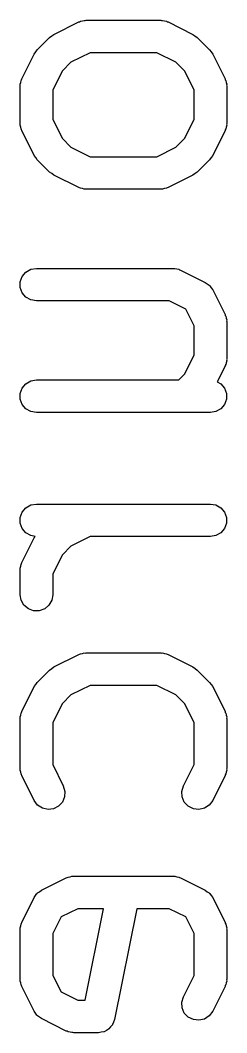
# Model space of a CAD drawing. Extents: x 91.3 to 189.8, y -113.5 to -60.4.
# Drawn here: x 171.919 to 172.552, y -73.152 to -70.043 of the extents above; entities that cross this region are included whole.
import ezdxf

# ---------------------------------------------------------------- set-up
doc = ezdxf.new("R2010")
doc.units = 0
doc.header["$MEASUREMENT"] = 0
doc.layers.add('BLACK', color=7, linetype='CONTINUOUS')

msp = doc.modelspace()

# ---------------------------------------------------------------- linework, layer by layer
at = {"layer": 'Black'}
for p, q in [((172.022, -70.0862), (172.099, -70.0481)), ((172.099, -70.0481), (172.101, -70.0473)), ((172.101, -70.0473), (172.104, -70.0459)), ((172.104, -70.0459), (172.11, -70.0449)), ((172.11, -70.0449), (172.115, -70.0432)), ((172.115, -70.0432), (172.118, -70.0434)), ((172.118, -70.0434), (172.121, -70.0429)), ((172.121, -70.0429), (172.35, -70.0429)), ((172.35, -70.0429), (172.352, -70.0434)), ((172.352, -70.0434), (172.355, -70.0432)), ((172.355, -70.0432), (172.361, -70.0449)), ((172.361, -70.0449), (172.367, -70.0459)), ((172.367, -70.0459), (172.369, -70.0473)), ((172.369, -70.0473), (172.372, -70.0481)), ((172.372, -70.0481), (172.448, -70.0862)), ((172.016, -70.091), (172.022, -70.0862)), ((172.448, -70.0862), (172.454, -70.091)), ((171.971, -70.1337), (172.009, -70.0956)), ((172.009, -70.0956), (172.016, -70.091)), ((172.454, -70.091), (172.461, -70.0956)), ((172.461, -70.0956), (172.499, -70.1337)), ((171.924, -70.2229), (171.962, -70.1467)), ((171.962, -70.1467), (171.967, -70.1402)), ((171.967, -70.1402), (171.971, -70.1337)), ((172.133, -70.1429), (172.074, -70.172)), ((172.338, -70.1429), (172.133, -70.1429)), ((172.396, -70.172), (172.338, -70.1429)), ((172.499, -70.1337), (172.504, -70.1403)), ((172.504, -70.1403), (172.509, -70.1467)), ((172.509, -70.1467), (172.547, -70.2229)), ((172.074, -70.172), (172.048, -70.1987)), ((172.423, -70.1987), (172.396, -70.172)), ((172.048, -70.1987), (172.019, -70.257)), ((172.452, -70.257), (172.423, -70.1987)), ((171.919, -70.2395), (171.921, -70.2339)), ((171.919, -70.2424), (171.919, -70.2395)), ((171.919, -70.2452), (171.919, -70.2424)), ((171.921, -70.2339), (171.922, -70.2281)), ((171.922, -70.2281), (171.923, -70.2256)), ((171.923, -70.2256), (171.924, -70.2229)), ((172.547, -70.2229), (172.547, -70.2256)), ((172.547, -70.2256), (172.549, -70.2281)), ((172.549, -70.2281), (172.55, -70.2339)), ((172.55, -70.2339), (172.552, -70.2395)), ((172.552, -70.2395), (172.551, -70.2424)), ((172.551, -70.2424), (172.552, -70.2452)), ((171.919, -70.3595), (171.919, -70.2452)), ((172.019, -70.257), (172.019, -70.3477)), ((172.452, -70.3477), (172.452, -70.257)), ((172.552, -70.2452), (172.552, -70.3595)), ((171.919, -70.3624), (171.919, -70.3595)), ((171.919, -70.3652), (171.919, -70.3624)), ((171.921, -70.3709), (171.919, -70.3652)), ((172.019, -70.3477), (172.048, -70.4061)), ((172.423, -70.4061), (172.452, -70.3477)), ((172.552, -70.3652), (172.55, -70.3709)), ((172.552, -70.3595), (172.551, -70.3624)), ((172.551, -70.3624), (172.552, -70.3652)), ((171.922, -70.3766), (171.921, -70.3709)), ((171.923, -70.3791), (171.922, -70.3766)), ((171.924, -70.3819), (171.923, -70.3791)), ((171.962, -70.4581), (171.924, -70.3819)), ((172.547, -70.3819), (172.509, -70.4581)), ((172.549, -70.3766), (172.547, -70.3791)), ((172.547, -70.3791), (172.547, -70.3819)), ((172.55, -70.3709), (172.549, -70.3766)), ((172.048, -70.4061), (172.074, -70.4327)), ((172.396, -70.4327), (172.423, -70.4061)), ((171.967, -70.4645), (171.962, -70.4581)), ((172.074, -70.4327), (172.133, -70.4619)), ((172.338, -70.4619), (172.396, -70.4327)), ((172.509, -70.4581), (172.504, -70.4645)), ((171.971, -70.4711), (171.967, -70.4645)), ((172.009, -70.5092), (171.971, -70.4711)), ((172.133, -70.4619), (172.338, -70.4619)), ((172.499, -70.4711), (172.461, -70.5092)), ((172.504, -70.4645), (172.499, -70.4711)), ((172.016, -70.5138), (172.009, -70.5092)), ((172.022, -70.5185), (172.016, -70.5138)), ((172.099, -70.5566), (172.022, -70.5185)), ((172.448, -70.5185), (172.372, -70.5566)), ((172.455, -70.5138), (172.448, -70.5185)), ((172.461, -70.5092), (172.455, -70.5138)), ((172.101, -70.5575), (172.099, -70.5566)), ((172.104, -70.5589), (172.101, -70.5575)), ((172.11, -70.5599), (172.104, -70.5589)), ((172.115, -70.5616), (172.11, -70.5599)), ((172.118, -70.5614), (172.115, -70.5616)), ((172.121, -70.5619), (172.118, -70.5614)), ((172.35, -70.5619), (172.121, -70.5619)), ((172.352, -70.5614), (172.35, -70.5619)), ((172.355, -70.5616), (172.352, -70.5614)), ((172.361, -70.5599), (172.355, -70.5616)), ((172.367, -70.5589), (172.361, -70.5599)), ((172.369, -70.5575), (172.367, -70.5589)), ((172.372, -70.5566), (172.369, -70.5575)), ((171.919, -70.8461), (171.925, -70.8298)), ((171.925, -70.8298), (171.936, -70.8165)), ((171.936, -70.8165), (171.951, -70.8078)), ((171.951, -70.8078), (171.969, -70.8048)), ((171.969, -70.8048), (172.388, -70.8048)), ((172.388, -70.8048), (172.39, -70.8053)), ((172.39, -70.8053), (172.393, -70.8051)), ((172.393, -70.8051), (172.399, -70.8068)), ((172.399, -70.8068), (172.405, -70.8078)), ((172.405, -70.8078), (172.407, -70.8092)), ((172.407, -70.8092), (172.41, -70.81)), ((172.41, -70.81), (172.486, -70.8481)), ((171.919, -70.8634), (171.919, -70.8461)), ((171.925, -70.8798), (171.919, -70.8634)), ((172.486, -70.8481), (172.492, -70.8525)), ((172.492, -70.8525), (172.498, -70.8566)), ((172.498, -70.8566), (172.499, -70.8577)), ((172.499, -70.8577), (172.5, -70.8585)), ((172.5, -70.8585), (172.504, -70.8646)), ((172.504, -70.8646), (172.509, -70.8705)), ((171.936, -70.8931), (171.925, -70.8798)), ((171.951, -70.9017), (171.936, -70.8931)), ((172.509, -70.8705), (172.547, -70.9467)), ((171.969, -70.9048), (171.951, -70.9017)), ((172.376, -70.9048), (171.969, -70.9048)), ((172.427, -70.9301), (172.376, -70.9048)), ((172.452, -70.9809), (172.427, -70.9301)), ((172.547, -70.9467), (172.547, -70.9495)), ((172.547, -70.9495), (172.549, -70.9519)), ((172.549, -70.9519), (172.55, -70.9577)), ((172.55, -70.9577), (172.552, -70.9633)), ((172.452, -71.0715), (172.452, -70.9809)), ((172.552, -70.9633), (172.551, -70.9662)), ((172.551, -70.9662), (172.552, -70.969)), ((172.552, -70.969), (172.552, -71.0833)), ((172.423, -71.1299), (172.452, -71.0715)), ((172.547, -71.1057), (172.523, -71.1529)), ((172.549, -71.1004), (172.547, -71.1029)), ((172.547, -71.1029), (172.547, -71.1057)), ((172.55, -71.0947), (172.549, -71.1004)), ((172.552, -71.0891), (172.55, -71.0947)), ((172.552, -71.0833), (172.551, -71.0862)), ((172.551, -71.0862), (172.552, -71.0891)), ((172.405, -71.1476), (172.423, -71.1299)), ((171.919, -71.1889), (171.925, -71.1726)), ((171.925, -71.1726), (171.936, -71.1593)), ((171.936, -71.1593), (171.951, -71.1506)), ((171.951, -71.1506), (171.969, -71.1476)), ((171.969, -71.1476), (172.405, -71.1476)), ((172.523, -71.1529), (172.534, -71.1593)), ((172.534, -71.1593), (172.545, -71.1726)), ((172.545, -71.1726), (172.551, -71.1889)), ((171.919, -71.2063), (171.919, -71.1889)), ((171.925, -71.2226), (171.919, -71.2063)), ((172.551, -71.2063), (172.545, -71.2226)), ((172.551, -71.1889), (172.551, -71.2063)), ((171.936, -71.2359), (171.925, -71.2226)), ((171.951, -71.2446), (171.936, -71.2359)), ((172.534, -71.2359), (172.519, -71.2446)), ((172.545, -71.2226), (172.534, -71.2359)), ((171.969, -71.2476), (171.951, -71.2446)), ((172.502, -71.2476), (171.969, -71.2476)), ((172.519, -71.2446), (172.502, -71.2476)), ((171.925, -71.5536), (171.936, -71.5403)), ((171.936, -71.5403), (171.951, -71.5316)), ((171.951, -71.5316), (171.969, -71.5286)), ((171.969, -71.5286), (172.502, -71.5286)), ((172.502, -71.5286), (172.519, -71.5316)), ((172.519, -71.5316), (172.534, -71.5403)), ((172.534, -71.5403), (172.545, -71.5536)), ((171.919, -71.5699), (171.925, -71.5536)), ((171.919, -71.5873), (171.919, -71.5699)), ((172.545, -71.5536), (172.551, -71.5699)), ((172.551, -71.5699), (172.551, -71.5873)), ((171.925, -71.6036), (171.919, -71.5873)), ((171.936, -71.6169), (171.925, -71.6036)), ((172.545, -71.6036), (172.534, -71.6169)), ((172.551, -71.5873), (172.545, -71.6036)), ((171.924, -71.7086), (171.962, -71.6324)), ((171.951, -71.6256), (171.936, -71.6169)), ((171.965, -71.628), (171.951, -71.6256)), ((171.962, -71.6324), (171.965, -71.628)), ((172.133, -71.6286), (172.074, -71.6578)), ((172.502, -71.6286), (172.133, -71.6286)), ((172.519, -71.6256), (172.502, -71.6286)), ((172.534, -71.6169), (172.519, -71.6256)), ((172.074, -71.6578), (172.048, -71.6844)), ((172.048, -71.6844), (172.019, -71.7428)), ((171.919, -71.7252), (171.921, -71.7196)), ((171.919, -71.7281), (171.919, -71.7252)), ((171.919, -71.731), (171.919, -71.7281)), ((171.919, -71.8071), (171.919, -71.731)), ((171.921, -71.7196), (171.922, -71.7139)), ((171.922, -71.7139), (171.923, -71.7114)), ((171.923, -71.7114), (171.924, -71.7086)), ((172.019, -71.7428), (172.019, -71.8071)), ((171.922, -71.8242), (171.919, -71.8071)), ((171.93, -71.8393), (171.922, -71.8242)), ((172.016, -71.8242), (172.007, -71.8393)), ((172.019, -71.8071), (172.016, -71.8242)), ((171.944, -71.8504), (171.93, -71.8393)), ((171.96, -71.8564), (171.944, -71.8504)), ((171.977, -71.8564), (171.96, -71.8564)), ((171.994, -71.8504), (171.977, -71.8564)), ((172.007, -71.8393), (171.994, -71.8504)), ((172.022, -72.0291), (172.099, -71.991)), ((172.099, -71.991), (172.101, -71.9902)), ((172.101, -71.9902), (172.104, -71.9887)), ((172.104, -71.9887), (172.11, -71.9877)), ((172.11, -71.9877), (172.115, -71.986)), ((172.115, -71.986), (172.118, -71.9862)), ((172.118, -71.9862), (172.121, -71.9857)), ((172.121, -71.9857), (172.35, -71.9857)), ((172.35, -71.9857), (172.352, -71.9862)), ((172.352, -71.9862), (172.355, -71.986)), ((172.355, -71.986), (172.361, -71.9877)), ((172.361, -71.9877), (172.367, -71.9887)), ((172.367, -71.9887), (172.369, -71.9902)), ((172.369, -71.9902), (172.372, -71.991)), ((172.372, -71.991), (172.448, -72.0291)), ((171.971, -72.0766), (172.009, -72.0385)), ((172.009, -72.0385), (172.016, -72.0339)), ((172.016, -72.0339), (172.022, -72.0291)), ((172.448, -72.0291), (172.455, -72.0339)), ((172.455, -72.0339), (172.461, -72.0385)), ((172.461, -72.0385), (172.499, -72.0766)), ((171.967, -72.0831), (171.971, -72.0766)), ((172.499, -72.0766), (172.504, -72.0831)), ((171.924, -72.1657), (171.962, -72.0895)), ((171.962, -72.0895), (171.967, -72.0831)), ((172.133, -72.0857), (172.074, -72.1149)), ((172.338, -72.0857), (172.133, -72.0857)), ((172.396, -72.1149), (172.338, -72.0857)), ((172.504, -72.0831), (172.509, -72.0895)), ((172.509, -72.0895), (172.547, -72.1657)), ((172.074, -72.1149), (172.048, -72.1415)), ((172.423, -72.1415), (172.396, -72.1149)), ((171.921, -72.1768), (171.922, -72.171)), ((171.922, -72.171), (171.923, -72.1685)), ((171.923, -72.1685), (171.924, -72.1657)), ((172.048, -72.1415), (172.019, -72.1999)), ((172.452, -72.1999), (172.423, -72.1415)), ((172.547, -72.1657), (172.547, -72.1685)), ((172.547, -72.1685), (172.549, -72.171)), ((172.549, -72.171), (172.55, -72.1768)), ((171.919, -72.1824), (171.921, -72.1768)), ((171.919, -72.1853), (171.919, -72.1824)), ((171.919, -72.1881), (171.919, -72.1853)), ((171.919, -72.3405), (171.919, -72.1881)), ((172.019, -72.1999), (172.019, -72.3287)), ((172.452, -72.3287), (172.452, -72.1999)), ((172.55, -72.1768), (172.552, -72.1824)), ((172.552, -72.1824), (172.551, -72.1853)), ((172.551, -72.1853), (172.552, -72.1881)), ((172.552, -72.1881), (172.552, -72.3405)), ((171.919, -72.3433), (171.919, -72.3405)), ((171.919, -72.3462), (171.919, -72.3433)), ((171.921, -72.3518), (171.919, -72.3462)), ((171.922, -72.3576), (171.921, -72.3518)), ((171.923, -72.3601), (171.922, -72.3576)), ((172.019, -72.3287), (172.051, -72.3943)), ((172.419, -72.3943), (172.452, -72.3287)), ((172.549, -72.3576), (172.547, -72.3601)), ((172.55, -72.3518), (172.549, -72.3576)), ((172.552, -72.3462), (172.55, -72.3518)), ((172.552, -72.3405), (172.551, -72.3433)), ((172.551, -72.3433), (172.552, -72.3462)), ((171.924, -72.3628), (171.923, -72.3601)), ((171.962, -72.439), (171.924, -72.3628)), ((172.547, -72.3628), (172.509, -72.439)), ((172.547, -72.3601), (172.547, -72.3628)), ((172.051, -72.3943), (172.056, -72.411)), ((172.056, -72.411), (172.055, -72.4283)), ((172.414, -72.411), (172.419, -72.3943)), ((172.415, -72.4283), (172.414, -72.411)), ((171.972, -72.453), (171.962, -72.439)), ((172.048, -72.4442), (172.036, -72.4568)), ((172.055, -72.4283), (172.048, -72.4442)), ((172.422, -72.4442), (172.415, -72.4283)), ((172.434, -72.4568), (172.422, -72.4442)), ((172.509, -72.439), (172.498, -72.453)), ((171.987, -72.4625), (171.972, -72.453)), ((172.004, -72.4666), (171.987, -72.4625)), ((172.021, -72.4646), (172.004, -72.4666)), ((172.036, -72.4568), (172.021, -72.4646)), ((172.45, -72.4646), (172.434, -72.4568)), ((172.467, -72.4666), (172.45, -72.4646)), ((172.484, -72.4625), (172.467, -72.4666)), ((172.498, -72.453), (172.484, -72.4625)), ((171.984, -72.7148), (172.06, -72.6767)), ((172.06, -72.6767), (172.063, -72.6759)), ((172.063, -72.6759), (172.066, -72.6744)), ((172.066, -72.6744), (172.072, -72.6734)), ((172.072, -72.6734), (172.077, -72.6718)), ((172.077, -72.6718), (172.08, -72.6719)), ((172.08, -72.6719), (172.083, -72.6714)), ((172.083, -72.6714), (172.388, -72.6714)), ((172.388, -72.6714), (172.39, -72.6719)), ((172.39, -72.6719), (172.393, -72.6718)), ((172.393, -72.6718), (172.399, -72.6734)), ((172.399, -72.6734), (172.405, -72.6744)), ((172.405, -72.6744), (172.407, -72.6759)), ((172.407, -72.6759), (172.41, -72.6767)), ((172.41, -72.6767), (172.486, -72.7148)), ((171.966, -72.7313), (171.97, -72.7251)), ((171.97, -72.7251), (171.971, -72.7243)), ((171.971, -72.7243), (171.972, -72.7232)), ((171.972, -72.7232), (171.978, -72.7192)), ((171.978, -72.7192), (171.984, -72.7148)), ((172.486, -72.7148), (172.492, -72.7192)), ((172.492, -72.7192), (172.498, -72.7232)), ((172.498, -72.7232), (172.499, -72.7243)), ((172.499, -72.7243), (172.5, -72.7251)), ((172.5, -72.7251), (172.504, -72.7313)), ((171.924, -72.8134), (171.962, -72.7372)), ((171.962, -72.7372), (171.966, -72.7313)), ((172.504, -72.7313), (172.509, -72.7372)), ((172.509, -72.7372), (172.547, -72.8134)), ((172.095, -72.7714), (172.044, -72.7968)), ((172.174, -72.7714), (172.095, -72.7714)), ((172.118, -73.0524), (172.174, -72.7714)), ((172.276, -72.7714), (172.208, -73.1122)), ((172.376, -72.7714), (172.276, -72.7714)), ((172.427, -72.7968), (172.376, -72.7714)), ((171.919, -72.83), (171.921, -72.8244)), ((171.921, -72.8244), (171.922, -72.8186)), ((171.922, -72.8186), (171.923, -72.8161)), ((171.923, -72.8161), (171.924, -72.8134)), ((172.044, -72.7968), (172.019, -72.8475)), ((172.452, -72.8475), (172.427, -72.7968)), ((172.547, -72.8134), (172.547, -72.8161)), ((172.547, -72.8161), (172.549, -72.8186)), ((172.549, -72.8186), (172.55, -72.8244)), ((172.55, -72.8244), (172.552, -72.83)), ((171.919, -72.8329), (171.919, -72.83)), ((171.919, -72.8357), (171.919, -72.8329)), ((171.919, -72.9881), (171.919, -72.8357)), ((172.019, -72.8475), (172.019, -72.9763)), ((172.452, -72.9763), (172.452, -72.8475)), ((172.552, -72.83), (172.551, -72.8329)), ((172.551, -72.8329), (172.552, -72.8357)), ((172.552, -72.8357), (172.552, -72.9881)), ((172.019, -72.9763), (172.044, -73.027)), ((172.419, -73.0419), (172.452, -72.9763)), ((171.919, -72.9909), (171.919, -72.9881)), ((171.919, -72.9938), (171.919, -72.9909)), ((171.921, -72.9994), (171.919, -72.9938)), ((171.922, -73.0052), (171.921, -72.9994)), ((171.923, -73.0077), (171.922, -73.0052)), ((171.924, -73.0105), (171.923, -73.0077)), ((171.962, -73.0866), (171.924, -73.0105)), ((172.547, -73.0105), (172.509, -73.0866)), ((172.549, -73.0052), (172.547, -73.0077)), ((172.547, -73.0077), (172.547, -73.0105)), ((172.55, -72.9994), (172.549, -73.0052)), ((172.552, -72.9938), (172.55, -72.9994)), ((172.552, -72.9881), (172.551, -72.9909)), ((172.551, -72.9909), (172.552, -72.9938)), ((172.044, -73.027), (172.095, -73.0524)), ((172.414, -73.0586), (172.419, -73.0419)), ((172.095, -73.0524), (172.118, -73.0524)), ((172.415, -73.0759), (172.414, -73.0586)), ((171.966, -73.0925), (171.962, -73.0866)), ((171.97, -73.0987), (171.966, -73.0925)), ((171.971, -73.0995), (171.97, -73.0987)), ((171.972, -73.1006), (171.971, -73.0995)), ((171.978, -73.1046), (171.972, -73.1006)), ((172.422, -73.0918), (172.415, -73.0759)), ((172.434, -73.1044), (172.422, -73.0918)), ((172.498, -73.1006), (172.484, -73.1102)), ((172.509, -73.0866), (172.498, -73.1006)), ((171.984, -73.109), (171.978, -73.1046)), ((172.06, -73.1471), (171.984, -73.109)), ((172.196, -73.1345), (172.191, -73.1407)), ((172.202, -73.1284), (172.196, -73.1345)), ((172.205, -73.1198), (172.202, -73.1274)), ((172.202, -73.1274), (172.202, -73.1278)), ((172.202, -73.1278), (172.202, -73.1284)), ((172.208, -73.1122), (172.205, -73.1198)), ((172.45, -73.1122), (172.434, -73.1044)), ((172.467, -73.1142), (172.45, -73.1122)), ((172.484, -73.1102), (172.467, -73.1142)), ((172.063, -73.1479), (172.06, -73.1471)), ((172.066, -73.1494), (172.063, -73.1479)), ((172.072, -73.1504), (172.066, -73.1494)), ((172.077, -73.1521), (172.072, -73.1504)), ((172.08, -73.1519), (172.077, -73.1521)), ((172.083, -73.1524), (172.08, -73.1519)), ((172.159, -73.1524), (172.083, -73.1524)), ((172.167, -73.151), (172.159, -73.1524)), ((172.175, -73.1497), (172.167, -73.151)), ((172.176, -73.1495), (172.175, -73.1497)), ((172.183, -73.1453), (172.176, -73.1494)), ((172.176, -73.1494), (172.176, -73.1495)), ((172.19, -73.1414), (172.183, -73.1453)), ((172.191, -73.141), (172.19, -73.1414)), ((172.191, -73.1407), (172.191, -73.141))]:
    msp.add_line(p, q, dxfattribs=at)

doc.saveas('drawing.dxf')
